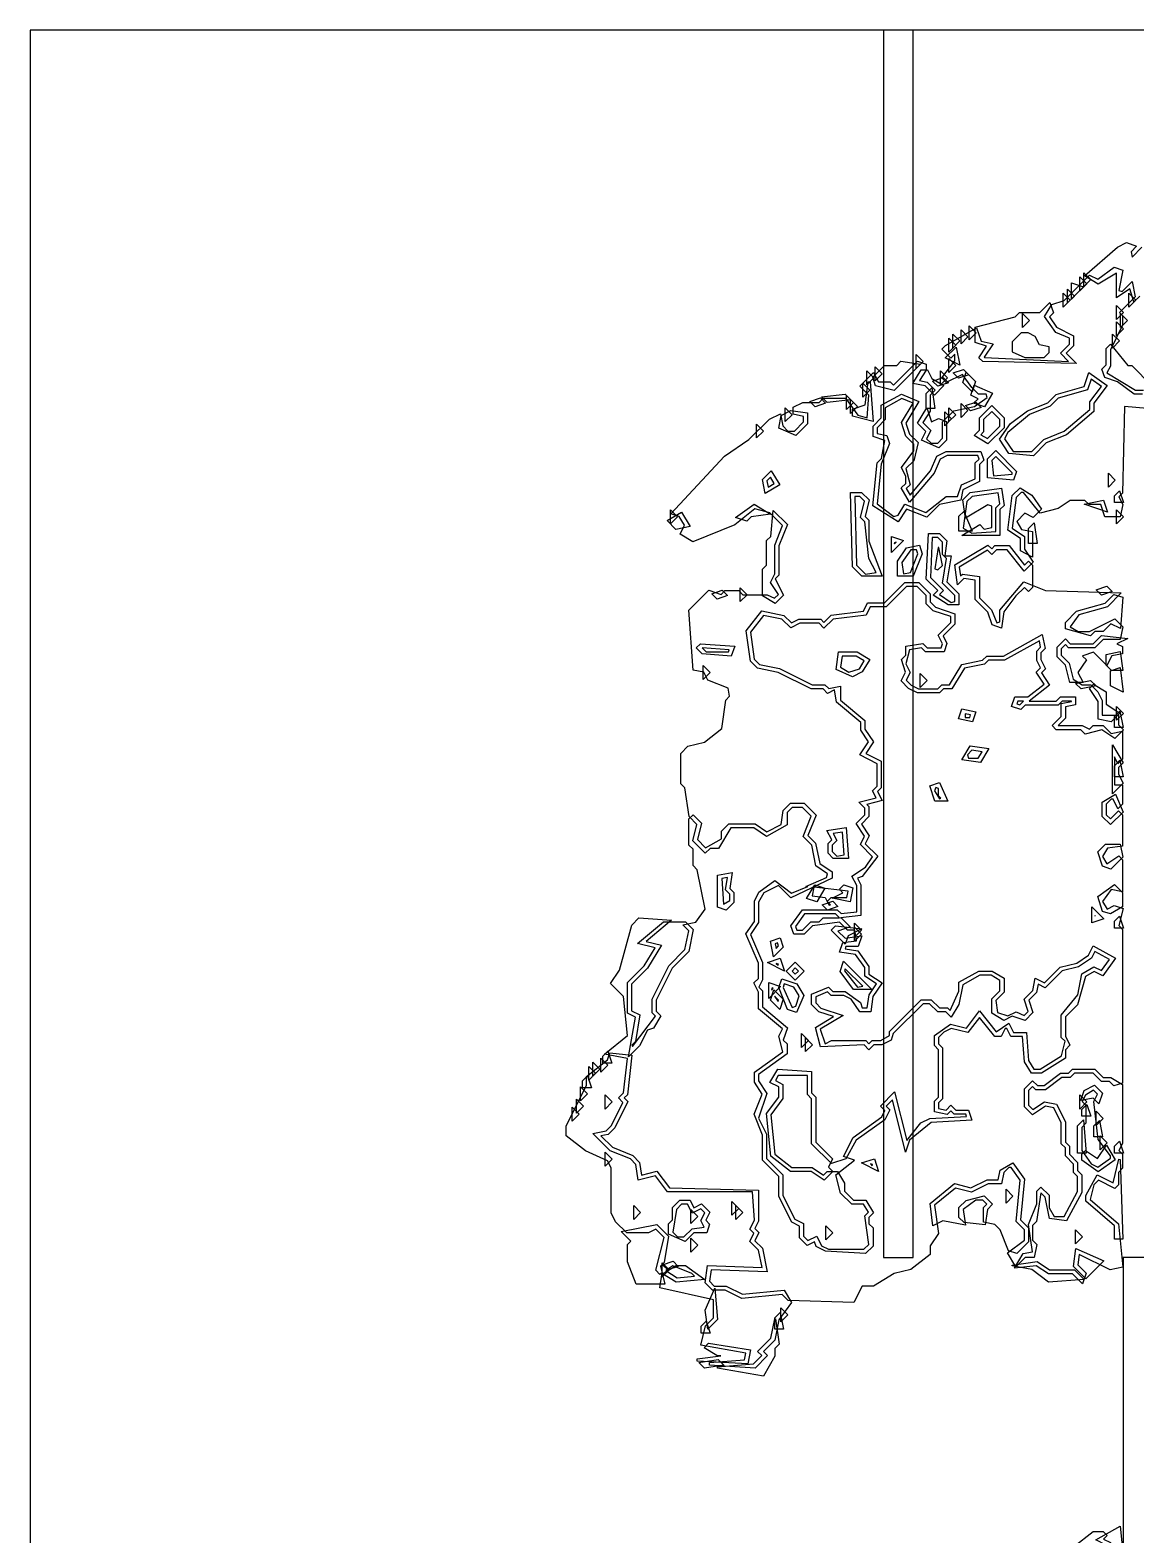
# Model space of a CAD drawing. Header units: millimetres. Extents: x 0 to 296, y 0 to 296.
# Drawn here: x 0 to 133.2, y 114.5 to 295.8 of the extents above; entities that cross this region are included whole.
import ezdxf

# ---------------------------------------------------------------- set-up
doc = ezdxf.new("R2010")
doc.units = ezdxf.units.MM
for name, color, linetype in [('CUT_OUTLINE', 5, 'Continuous'), ('CUT_SLOT', 1, 'Continuous'), ('ENG_D', 3, 'Continuous'), ('ENG_K', 2, 'Continuous'), ('ENG_L', 4, 'Continuous')]:
    doc.layers.add(name, color=color, linetype=linetype)

msp = doc.modelspace()

# ---------------------------------------------------------------- linework, layer by layer
at = {"layer": 'CUT_OUTLINE'}
msp.add_lwpolyline([(0, 0), (295.8, 0), (295.8, 295.8), (0, 295.8), (0, 0)], close=True, dxfattribs=at)
at = {"layer": 'CUT_SLOT'}
for points in [[(102.82, 147.9), (106.38, 147.9), (106.38, 295.8), (102.82, 295.8), (102.82, 147.9)], [(131.69, 0), (135.25, 0), (135.25, 147.9), (131.69, 147.9), (131.69, 0)]]:
    msp.add_lwpolyline(points, close=True, dxfattribs=at)
at = {"layer": 'ENG_D'}
msp.add_lwpolyline([(134.59, 250.22), (131.87, 250.43), (131.63, 239.99), (131.19, 239.55), (131.64, 238.65), (131.34, 237.14), (129.48, 237.14), (128.99, 238.62), (127.59, 238.62), (127.09, 239.11), (125.3, 239.11), (123.85, 238.14), (121.68, 237.6), (119.68, 240.09), (119.41, 240.09), (118.8, 239.49), (118.34, 235.78), (119.8, 234.8), (119.8, 233.27), (120.86, 231.68), (119.78, 230.6), (117.71, 233.19), (116.45, 233.19), (115.86, 232.6), (115.33, 233.13), (111.93, 231.09), (112.09, 230.02), (112.32, 230.25), (114.38, 229.95), (114.38, 227.38), (115.82, 225.94), (116.49, 224.38), (116.84, 224.5), (116.84, 225.89), (119.73, 229.3), (122.32, 228.26), (131.47, 228), (129.79, 226.32), (126.36, 225.34), (125.33, 223.9), (126.28, 223.33), (127.63, 223.33), (130.7, 224.86), (131.65, 223.91), (131.34, 222.35), (129.27, 222.35), (128.28, 221.36), (125.12, 221.36), (124.73, 221.75), (124.24, 221.26), (124.24, 220.48), (125.2, 219.51), (125.68, 217.57), (126.77, 216.92), (127.79, 216.92), (128.63, 216.08), (129.17, 215.01), (129.17, 213.23), (131.14, 213.23), (131.14, 212.09), (131.73, 211.5), (130.68, 210.44), (129.12, 211.48), (127.12, 210.98), (126.6, 211.5), (123.64, 211.5), (123.15, 211.99), (124.24, 213.08), (124.24, 214.66), (125.47, 214.91), (125.47, 214.95), (124.34, 214.95), (123.85, 214.46), (119.9, 214.46), (119.37, 213.93), (118.26, 214.3), (118.64, 215.44), (120.21, 215.44), (122.18, 216.98), (121.21, 218.43), (121.72, 218.94), (121.28, 219.82), (121.28, 220.97), (121.75, 221.44), (121.6, 222.21), (117.4, 219.88), (115.47, 219.88), (114.99, 219.41), (112.56, 218.92), (111.07, 216.43), (110.04, 216.43), (109.55, 215.94), (106.92, 215.94), (105.85, 216.47), (104.96, 217.37), (105.48, 218.42), (104.97, 219.95), (105.5, 220.48), (105.5, 221.57), (107.56, 221.87), (108.07, 221.36), (109.76, 221.36), (109.92, 221.83), (109.39, 222.89), (110.93, 224.42), (110.93, 225.13), (108.82, 225.83), (107.97, 226.68), (107.97, 227.67), (106.88, 228.76), (105.61, 228.76), (103.14, 226.29), (101.22, 226.29), (100.73, 225.32), (96.74, 224.82), (95.64, 223.72), (95.05, 224.32), (92.74, 224.32), (91.65, 223.77), (90.59, 224.83), (88.35, 225.28), (86.78, 223.26), (87.25, 220), (87.88, 219.37), (90.3, 218.88), (94.22, 216.92), (95.75, 216.92), (96.22, 216.45), (97.62, 216.73), (97.62, 215.07), (100.57, 212.6), (100.57, 211.57), (101.61, 210.02), (100.69, 208.64), (102.55, 207.71), (102.55, 204.5), (102.11, 204.06), (102.66, 202.95), (100.81, 202.49), (101.07, 202.23), (101.07, 201.04), (100.15, 200.13), (101.1, 198.7), (100.63, 197.74), (102.13, 196.24), (100.23, 193.79), (99.69, 193.61), (100.08, 192.82), (100.08, 189.09), (97.63, 188.82), (97.72, 188.82), (98.81, 187.73), (97.33, 187.23), (98.2, 186.37), (100.19, 186.66), (99.77, 185.37), (98.29, 185.37), (98.19, 185.08), (99.73, 184.86), (101.07, 182.98), (101.07, 182.05), (102.64, 181), (101.55, 179.36), (101.28, 177.48), (99.95, 177.48), (98.93, 179.02), (98.05, 179.45), (96.53, 179.45), (96.08, 179.9), (94.66, 179.29), (94.66, 178.57), (95.28, 177.94), (97.96, 177.05), (95.2, 175.4), (95.79, 173.64), (96.57, 174.03), (100.68, 174.03), (101.07, 173.64), (101.46, 174.03), (102.48, 174.03), (103.53, 174.66), (103.53, 175.12), (107.37, 178.96), (108.56, 178.96), (109.55, 177.98), (110.54, 177.98), (110.85, 177.66), (111.91, 180), (111.91, 181.08), (114.31, 182.41), (115.92, 182.41), (117.34, 181.57), (117.34, 179.85), (116.36, 178.87), (116.57, 177.42), (117.81, 177.01), (118.81, 177.51), (119.75, 177.04), (120.26, 177.55), (119.77, 179.03), (120.81, 180.07), (121.1, 181.54), (122.22, 180.99), (124.11, 182.88), (126.11, 183.38), (127.5, 184.31), (128.08, 185.46), (130.76, 183.97), (129.25, 181.85), (128.19, 182.38), (127.16, 181.76), (126.18, 178.34), (124.73, 176.89), (124.73, 174.58), (125.28, 173.49), (124.73, 172.94), (124.73, 171.92), (121.84, 170.09), (120.65, 170.09), (119.81, 171.49), (119.57, 174.52), (118.17, 174.52), (117.68, 175.51), (117.49, 175.51), (116.99, 174.52), (116.23, 174.52), (114.38, 176.83), (113, 174.99), (110.96, 175.5), (110.09, 175.06), (109.45, 174.42), (109.45, 173.64), (109.94, 173.15), (109.94, 167.03), (109.45, 166.53), (109.45, 165.85), (110.35, 165.67), (110.93, 166.25), (111.52, 165.65), (113.08, 165.65), (113.48, 164.44), (108.56, 164.18), (105.96, 162.05), (105.47, 160.58), (103.89, 166.89), (103.14, 166.14), (103.58, 165.7), (102.98, 164.5), (99.53, 162.03), (98.28, 159.78), (96.56, 159.21), (94.16, 161.6), (94.16, 167.03), (93.67, 167.52), (93.67, 169.84), (90.13, 169.84), (89.81, 169.21), (90.71, 168.76), (90.71, 167.05), (89.24, 165.09), (89.72, 160.36), (91.78, 158.75), (94.24, 158.75), (95.61, 157.83), (96.03, 158.26), (97.26, 158.26), (98.11, 156.84), (98.11, 155.89), (99.2, 154.8), (100.71, 154.8), (101.62, 153.29), (101.07, 152.73), (101.07, 151.95), (101.56, 151.46), (101.56, 149.28), (100.67, 148.39), (95.83, 148.64), (94.7, 149.21), (94.51, 149.77), (93.62, 149.33), (92.69, 150.26), (92.69, 151.69), (91.76, 152.16), (90.22, 155.24), (90.22, 157.66), (88.25, 159.63), (88.25, 162.64), (87.24, 165.16), (88.22, 167.59), (87.26, 169.03), (87.26, 170.21), (90.68, 172.66), (90.21, 174.55), (90.65, 175.45), (87.76, 177.86), (87.76, 179.89), (87.21, 180.98), (87.76, 181.53), (87.76, 183.35), (86.24, 186.88), (87.26, 188.4), (87.26, 190.85), (87.81, 191.94), (89.73, 193.32), (91.74, 191.81), (93.7, 192.6), (93.7, 192.6), (93.45, 192.62), (95.94, 193.69), (96.09, 194.14), (94.68, 195.08), (94.18, 197.57), (93.14, 198.62), (94.12, 201.09), (93.08, 202.13), (91.8, 202.13), (91.21, 201.54), (91.21, 200.02), (88.73, 198.64), (87.19, 199.67), (84.44, 199.67), (82.96, 197.2), (81.94, 197.2), (81.35, 196.61), (79.84, 198.11), (80.33, 200.09), (79.39, 201.03), (78.9, 204.48), (78.39, 204.99), (78.39, 208.64), (79.25, 209.5), (81.24, 210), (83.33, 211.63), (83.83, 215.07), (84.28, 215.52), (84.09, 216.5), (81.66, 217.47), (81.18, 218.43), (79.88, 218.69), (79.37, 225.89), (81.77, 228.3), (83.25, 227.8), (83.71, 228.26), (85.39, 228.26), (85.89, 227.77), (88.8, 227.77), (89.68, 227.33), (90.15, 227.8), (89.2, 229.23), (89.73, 230.29), (89.73, 233.73), (90.67, 236.09), (89.11, 237.65), (87.32, 238.1), (84.92, 236.18), (79.85, 234.15), (78.31, 235.07), (78.85, 236.14), (78.22, 237.18), (77.21, 237.52), (83.65, 244.47), (86.61, 246.45), (89.09, 248.92), (90.4, 249.58), (90.69, 248.1), (91.31, 247.49), (92.09, 247.49), (93.18, 248.58), (93.18, 249.26), (91.95, 249.51), (91.95, 250.35), (93.12, 250.94), (95.05, 250.94), (95.54, 251.43), (98.23, 251.43), (99.74, 249.42), (100.84, 249.06), (101.06, 251.83), (99.98, 252.91), (101.63, 254.56), (102.2, 253.41), (103.63, 253.41), (104.02, 253.01), (106.92, 255.91), (107.97, 255.56), (107.97, 254.81), (107.15, 253.57), (108.09, 253.39), (109.06, 252.42), (108.46, 251.82), (108.46, 249.88), (107.55, 248.51), (108.51, 247.54), (108.02, 246.55), (108.56, 246.01), (109.35, 246.01), (109.94, 246.61), (109.94, 248.58), (111.3, 249.93), (113.78, 250.43), (115.32, 251.53), (115.19, 251.93), (114.28, 251.93), (113.45, 252.75), (112.33, 254.32), (110.38, 253.35), (109.86, 253.88), (111.42, 255.95), (111.42, 256.75), (110.93, 256.26), (109.84, 257.35), (110.28, 257.79), (114.02, 259.93), (114.57, 258.3), (116.02, 258.01), (114.94, 256.39), (114.98, 256.36), (125.12, 255.88), (124.14, 256.86), (125.22, 257.94), (125.22, 258.67), (123.58, 259.37), (122.22, 261.28), (123.09, 262.73), (124.6, 263.23), (127.64, 266.28), (128.65, 265.77), (130.6, 267.24), (131.67, 266.88), (131.18, 264.42), (131.57, 264.29), (132.77, 265.49), (133.13, 263.68), (131.24, 261.79), (131.63, 261.4), (131.63, 260.25), (130.15, 257.29), (130.15, 255.32), (129.74, 254.49), (133.18, 252.42), (134.16, 252.42)], dxfattribs=at)
for points in [[(119.55, 259.96), (119.55, 261.64), (120.4, 260.8), (119.55, 259.96)], [(102.65, 254.39), (101.81, 253.55), (101.81, 255.23), (102.65, 254.39)], [(108.74, 253.51), (110.01, 253.93), (110.64, 253.3), (109.38, 252.88), (108.74, 253.51)], [(127.69, 251.02), (129.07, 252.86), (127.82, 253.75), (127.39, 252.46), (123.87, 251.46), (122.9, 250.48), (120.42, 249.49), (117.78, 247.33), (117.38, 246.53), (118.45, 245.02), (120.68, 245.02), (122.13, 246.47), (124.6, 247.46), (127.69, 250.07), (127.69, 251.02)], [(91.8, 249.46), (90.96, 248.62), (90.96, 250.3), (91.8, 249.46)], [(104.97, 243.08), (106.49, 245.11), (106.49, 245.91), (105.53, 246.86), (104.99, 248.5), (106.38, 250.83), (105.02, 251.41), (103.04, 250.3), (103.04, 248.87), (102.05, 247.88), (102.05, 247.2), (103.23, 246.96), (103.55, 246), (102.54, 243.49), (102.06, 238.73), (104.07, 237.17), (104.6, 237.34), (105.4, 238.68), (107.93, 237.66), (110.35, 239.6), (111.73, 239.6), (112.21, 241.02), (113.88, 241.74), (113.88, 243.65), (114.34, 244.1), (114.2, 244.53), (110.49, 244.53), (109.64, 244.1), (108.92, 242.43), (105.96, 238.93), (104.95, 240.63), (105.5, 241.18), (105.5, 242.01), (104.97, 243.08)], [(116.84, 248.87), (115.86, 249.85), (114.87, 248.87), (114.87, 247.39), (114.53, 247.05), (115.33, 246.57), (116.84, 248.08), (116.84, 248.87)], [(115.87, 243.95), (116.07, 242.09), (118.32, 242.29), (118.32, 242.46), (116.35, 244.43), (115.87, 243.95)], [(88.91, 240.73), (89.64, 241.16), (89.19, 241.92), (88.76, 241.49), (88.91, 240.73)], [(99.98, 239.6), (99.35, 239.6), (99.58, 231.33), (100.66, 230.25), (101.93, 230.43), (101.07, 232.14), (100.58, 236.53), (100.05, 237.06), (100.55, 239.03), (99.98, 239.6)], [(112.88, 238.99), (112.43, 235.78), (113.45, 235.17), (116.35, 235.39), (116.35, 238.22), (116.83, 238.7), (116.63, 240.06), (113.51, 239.62), (112.88, 238.99)], [(78, 237.14), (77.16, 236.29), (77.16, 237.98), (78, 237.14)], [(120.29, 233.93), (120.29, 235.76), (120.96, 236.43), (121.32, 233.93), (120.29, 233.93)], [(104.34, 234.11), (104.09, 234.02), (104.13, 233.89), (104.34, 234.11)], [(109.94, 234.08), (109.35, 234.67), (108.7, 234.67), (108.47, 229.84), (110.04, 228.26), (109.58, 227.8), (110.97, 226.81), (111.42, 226.96), (111.42, 227.67), (109.92, 229.16), (110.42, 232.12), (109.94, 232.6), (109.94, 234.08)], [(105.02, 231.65), (105.22, 230.28), (106.06, 230.45), (106.97, 232.71), (106.8, 233.19), (106.12, 233.19), (105.02, 231.65)], [(80.96, 221.35), (81.45, 220.87), (84.13, 220.87), (84.22, 221.14), (80.96, 221.35)], [(101.16, 219.97), (100.25, 218.46), (99.1, 217.88), (97.1, 218.74), (97.4, 220.87), (99.66, 220.87), (101.16, 219.97)], [(131.67, 218.65), (130.3, 218.65), (129.66, 219.29), (129.66, 220.58), (131.35, 220.91), (131.67, 218.65)], [(112.24, 214), (113.96, 213.66), (113.56, 212.45), (111.84, 212.79), (112.24, 214)], [(130.89, 212.63), (130.89, 214.31), (131.73, 213.47), (130.89, 212.63)], [(113.26, 209.55), (115.52, 209.23), (114.5, 207.54), (112.25, 207.86), (113.26, 209.55)], [(130.4, 209.68), (131.7, 207.52), (131.14, 206.96), (131.14, 206.13), (131.69, 205.04), (130.4, 203.76), (130.4, 209.68)], [(109.02, 202.87), (108.4, 204.75), (109.58, 205.15), (110.56, 202.87), (109.02, 202.87)], [(130.76, 203.72), (131.68, 201.58), (130.15, 200.06), (129.17, 201.04), (129.17, 202.77), (130.76, 203.72)], [(97.18, 198.14), (96.63, 197.59), (96.63, 196.81), (97.2, 196.24), (98.09, 196.42), (97.88, 199.14), (96.76, 198.98), (97.18, 198.14)], [(129.56, 197.7), (131.34, 197.7), (131.65, 196.14), (130.22, 194.7), (129.22, 195.04), (128.64, 196.78), (129.56, 197.7)], [(82.83, 190.12), (82.83, 193.95), (84.6, 194.31), (84.32, 192.36), (84.8, 191.88), (84.8, 190.69), (83.88, 189.77), (82.83, 190.12)], [(94.42, 192.52), (94.21, 191.49), (95.81, 191.27), (96.04, 190.8), (96.53, 191.29), (98.4, 191.29), (98.55, 192.06), (94.42, 192.52)], [(130.18, 189.29), (129.22, 189.61), (128.63, 191.38), (130.67, 192.84), (131.63, 191.88), (131.63, 190.16), (130.18, 189.29)], [(96.05, 190.78), (96.26, 190.36), (96.42, 190.41), (96.05, 190.78)], [(97.51, 188.82), (97.02, 189.31), (93.31, 189.31), (92.22, 187.79), (92.37, 187.34), (93.08, 187.34), (94.06, 188.33), (95.05, 188.33), (95.54, 188.82), (97.51, 188.82)], [(127.94, 188.23), (127.94, 190.16), (129.38, 188.71), (127.94, 188.23)], [(131.25, 189.03), (131.73, 187.59), (130.65, 187.59), (130.65, 188.43), (131.25, 189.03)], [(75.1, 175.55), (74.37, 175.31), (73.41, 173.39), (72.09, 172.07), (72.94, 176.85), (71.98, 177.33), (71.98, 181.04), (74, 183.06), (75.29, 185.21), (73.17, 185.74), (76.33, 188.33), (78.98, 188.33), (79.89, 187.42), (79.35, 184.76), (77.36, 182.76), (75.43, 178.9), (75.43, 177.58), (75.99, 177.03), (75.1, 175.55)], [(99.34, 186.5), (99.34, 188.18), (100.18, 187.34), (99.34, 186.5)], [(89.88, 185.13), (90.18, 185.44), (90.06, 185.8), (89.77, 185.7), (89.88, 185.13)], [(89.9, 183.33), (90.11, 183.12), (90.15, 183.24), (89.9, 183.33)], [(92.58, 182.41), (92.19, 182.8), (91.8, 182.41), (92.19, 182.02), (92.58, 182.41)], [(99.69, 180.47), (100.32, 180.59), (98.22, 182.7), (98.14, 182.46), (99.69, 180.47)], [(89.31, 180.12), (89.52, 180.33), (89.39, 180.38), (89.31, 180.12)], [(92.03, 180.48), (90.87, 180.87), (90.73, 180.45), (91.83, 178.03), (92.24, 178.17), (92.66, 179.42), (92.03, 180.48)], [(89.69, 179.39), (90.14, 178.76), (90.18, 178.89), (89.69, 179.39)], [(76.15, 146.03), (75.89, 145.86), (75.4, 146.35), (76.39, 150.29), (75.38, 151.3), (74.5, 150.86), (71.88, 150.86), (70.54, 152.19), (70.01, 153.27), (70.01, 158.69), (69.58, 159.55), (66.92, 160.75), (64.58, 162.57), (64.58, 163.74), (67.05, 168.67), (67.05, 169.71), (69.55, 171.71), (69.84, 172.57), (72.5, 172.28), (71.97, 167.51), (71.59, 167.13), (72.03, 166.68), (70.46, 163.53), (69.64, 162.71), (68.78, 162.54), (70.15, 161.18), (72.61, 160.19), (73.44, 159.36), (73.66, 157.82), (75.53, 158.29), (77.03, 156.28), (87.76, 156.03), (87.76, 152.28), (87.32, 151.4), (87.81, 150.91), (87.32, 149.92), (88.23, 149.01), (88.8, 146.17), (82.05, 146.41), (81.85, 145.03), (82.43, 144.45), (83.87, 144.45), (85.83, 143.47), (90.84, 143.97), (91.75, 142.46), (90.2, 140.4), (89.71, 137.92), (88.35, 136.56), (88.84, 136.07), (87.36, 134.58), (81.84, 134.91), (81.84, 135.24), (86.07, 135.56), (86.23, 136.37), (80.8, 137.35), (81.37, 139.65), (82.33, 140.61), (82.33, 142.78), (75.89, 144.26), (76.15, 146.03)], [(124.73, 161.11), (124.24, 161.6), (124.24, 164.11), (123.33, 165.93), (122.32, 166.13), (120.76, 165.09), (119.8, 166.04), (119.8, 168.22), (120.79, 169.2), (121.38, 168.61), (122.18, 168.61), (124.16, 170.09), (125.12, 170.09), (125.61, 170.58), (128.28, 170.58), (129.27, 169.59), (130.22, 169.59), (131.63, 168.75), (131.63, 161.65), (131.19, 160.77), (131.63, 160.33), (131.63, 158.65), (131.14, 158.15), (131.14, 156.67), (130.7, 156.23), (128.72, 157.22), (128.16, 156.65), (127.72, 154.89), (131.13, 151.97), (131.65, 146.72), (130.12, 146.41), (126.41, 148.27), (126.22, 147), (127.23, 146), (126.81, 144.73), (125.61, 145.93), (122.68, 145.93), (121.22, 146.91), (118.59, 146.62), (119.65, 148.37), (120.76, 148.59), (120.29, 151.88), (121.28, 154.36), (121.28, 155.89), (121.77, 156.39), (122.76, 155.4), (122.76, 153.89), (123.39, 152.83), (124.58, 152.83), (126.21, 155.85), (126.21, 157.66), (125.72, 158.15), (125.72, 159.14), (124.73, 160.13), (124.73, 161.11)], [(130.15, 160.14), (128.68, 162.11), (128.18, 166.68), (128.62, 167.57), (128.14, 168.05), (127.14, 167.45), (126.76, 166.68), (127.2, 166.25), (127.2, 164.07), (126.7, 163.58), (126.7, 160.8), (127.85, 159.19), (128.65, 158.79), (130.15, 159.86), (130.15, 160.14)], [(101.72, 159.8), (102.23, 158.26), (100.18, 159.29), (101.72, 159.8)], [(112.42, 153.7), (112.7, 151.78), (109.98, 152.33), (108.75, 151.71), (108.45, 154.42), (111.36, 156.8), (113.36, 156.3), (115.31, 157.27), (116.64, 157.27), (116.87, 158.41), (118.39, 159.32), (119.81, 157.34), (119.32, 152.43), (120.29, 151.46), (120.29, 149.77), (118.88, 148.36), (117.89, 148.69), (116.88, 151.21), (116.23, 151.87), (114.87, 152.14), (114.87, 153.92), (115.26, 154.31), (114.77, 154.8), (113.96, 154.8), (112.42, 153.7)], [(81.29, 153.28), (80.8, 153.76), (79.76, 153.24), (79.22, 154.31), (78.49, 154.31), (77.88, 153.7), (77.42, 150.94), (78, 150.37), (78.78, 150.37), (79.75, 151.34), (81.22, 151.55), (80.82, 152.34), (81.29, 153.28)], [(80.46, 152.83), (79.62, 151.99), (79.62, 153.67), (80.46, 152.83)], [(76.61, 146.34), (77.96, 145.44), (80.06, 145.63), (79.73, 145.97), (77.43, 146.89), (76.61, 146.34)], [(130.76, 110.88), (129.66, 111.24), (129.66, 113.24), (128.39, 113.87), (131.35, 115.52), (131.64, 112.35), (130.76, 110.88)]]:
    msp.add_lwpolyline(points, close=True, dxfattribs=at)
at = {"layer": 'ENG_K'}
for points in [[(101.86, 252.95), (101.52, 253.97), (102.94, 255.38), (104.42, 255.38), (104.92, 255.89), (107.26, 255.55), (104.1, 252.39), (101.86, 252.95)], [(106.74, 255.03), (106.74, 256.71), (107.58, 255.87), (106.74, 255.03)], [(117.94, 244.79), (116.79, 246.51), (118.14, 248.4), (120.17, 249.92), (122.62, 250.9), (123.62, 251.9), (127, 252.87), (127.56, 254.54), (129.76, 252.97), (128.18, 250.86), (128.18, 249.84), (124.86, 247.03), (122.4, 246.05), (120.88, 244.52), (117.94, 244.79)], [(112.38, 240.42), (112.12, 239.15), (109.57, 238.63), (108.03, 237.09), (105.6, 238.07), (104.59, 236.55), (101.55, 238.49), (102.06, 243.66), (102.56, 244.16), (103, 246.34), (101.56, 246.82), (101.56, 248.08), (102.55, 249.07), (102.55, 250.59), (105, 251.95), (107.09, 251.06), (105.53, 248.45), (105.97, 247.13), (107.01, 246.09), (106.47, 243.91), (105.53, 242.98), (106.02, 241), (105.57, 240.55), (106.03, 239.78), (108.5, 242.69), (109.26, 244.46), (110.38, 245.02), (114.56, 245.02), (114.91, 243.97), (114.38, 243.44), (114.38, 241.42), (112.38, 240.42)], [(93.67, 248.37), (92.25, 246.95), (90.19, 247.83), (90.5, 249.38), (91.66, 249.96), (93.67, 249.68), (93.67, 248.37)], [(88.57, 239.95), (88.23, 241.65), (89.28, 242.71), (90.31, 241), (88.57, 239.95)], [(131.25, 240.3), (131.73, 238.86), (130.65, 238.86), (130.65, 239.7), (131.25, 240.3)], [(77.81, 235.64), (76.76, 236.69), (78.47, 237.72), (79.52, 235.98), (77.81, 235.64)], [(87.25, 238.66), (89.22, 237.48), (86.89, 237.15), (86.34, 236.61), (85, 237.06), (87.25, 238.66)], [(88.25, 227.63), (88.25, 230.83), (88.74, 231.32), (88.74, 234.28), (89.24, 234.78), (89.53, 237.93), (91.25, 236.21), (90.22, 233.64), (90.22, 230.13), (89.78, 229.69), (90.77, 227.72), (89.77, 226.72), (88.25, 227.63)], [(126.98, 238.67), (129.33, 239.15), (129.8, 237.73), (126.98, 238.67)], [(103.78, 234.77), (105.22, 234.29), (103.78, 232.84), (103.78, 234.77)], [(105.6, 233.41), (107.15, 233.72), (107.49, 232.69), (106.41, 229.99), (104.52, 229.99), (104.52, 231.79), (105.6, 233.41)], [(117.32, 225.7), (117.04, 223.74), (115.91, 224.12), (115.39, 225.66), (113.88, 227.17), (113.88, 229.53), (112.49, 229.73), (111.74, 228.97), (111.4, 231.35), (115.4, 233.75), (115.86, 233.29), (116.25, 233.69), (117.95, 233.69), (119.82, 231.34), (120.29, 231.82), (120.79, 231.32), (120.79, 228.65), (120.29, 228.16), (119.8, 228.65), (118.75, 227.61), (117.32, 225.7)], [(91.21, 173.64), (91.21, 172.43), (87.76, 169.96), (87.76, 169.18), (88.77, 167.66), (87.77, 164.68), (88.74, 162.75), (88.74, 159.84), (90.71, 157.86), (90.71, 155.36), (92.13, 152.52), (93.18, 152), (93.18, 150.47), (93.72, 149.93), (94.77, 150.45), (95.33, 149.32), (96.19, 148.89), (100.47, 148.89), (101.05, 149.47), (100.56, 152.92), (101, 153.36), (100.43, 154.31), (98.99, 154.31), (97.64, 155.66), (97.09, 157.86), (99.33, 159.64), (98.01, 160.08), (99.15, 162.36), (102.6, 164.83), (102.98, 165.6), (102.44, 166.14), (104.16, 167.86), (105.62, 162), (107.32, 164.12), (108.4, 164.66), (112.81, 164.89), (112.72, 165.16), (111.32, 165.16), (110.93, 165.55), (110.51, 165.14), (108.95, 165.45), (108.95, 166.74), (109.45, 167.23), (109.45, 172.94), (108.95, 173.44), (108.95, 174.65), (110.88, 176.02), (112.8, 175.54), (114.37, 177.64), (116.4, 175.1), (117.92, 176.12), (118.47, 175.02), (120.03, 175.02), (120.29, 171.64), (120.93, 170.58), (121.7, 170.58), (124.27, 172.21), (124.7, 173.96), (124.24, 174.42), (124.24, 177.08), (126.23, 179.56), (126.73, 182.07), (128.17, 182.94), (129.09, 182.48), (130.04, 183.81), (128.29, 184.78), (127.88, 183.97), (126.31, 182.92), (124.36, 182.44), (122.31, 180.39), (121.46, 180.82), (121.26, 179.83), (120.33, 178.89), (120.82, 177.42), (119.87, 176.46), (118.34, 176.97), (117.32, 176.46), (115.86, 177.34), (115.86, 179.06), (116.84, 180.05), (116.84, 181.29), (115.79, 181.92), (114.44, 181.92), (112.38, 180.77), (111.9, 178.38), (110.98, 176.84), (110.33, 177.48), (109.35, 177.48), (108.36, 178.47), (107.58, 178.47), (103.99, 174.88), (103.73, 174.1), (102.6, 173.54), (101.66, 173.54), (101.07, 172.94), (100.48, 173.53), (95.21, 173.28), (94.62, 175.63), (96.78, 176.93), (95.02, 177.51), (94.16, 178.37), (94.16, 179.62), (96.19, 180.49), (96.73, 179.95), (98.19, 179.95), (100.04, 178.62), (100.26, 177.98), (100.85, 177.98), (101.08, 179.54), (101.96, 180.87), (100.57, 181.79), (100.57, 182.83), (99.45, 184.4), (97.53, 184.68), (97.92, 185.84), (99.55, 186.07), (99.37, 187.34), (98.5, 187.34), (97.53, 188.31), (94.28, 187.85), (93.28, 186.85), (92.01, 186.85), (91.67, 187.88), (93.05, 189.81), (97.22, 189.81), (97.71, 189.33), (99.59, 189.54), (99.59, 192.71), (99.02, 193.84), (100.64, 194.92), (101.49, 196.19), (100.03, 197.65), (100.54, 198.66), (99.52, 200.19), (100.57, 201.25), (100.57, 202.03), (99.84, 202.76), (101.94, 203.28), (101.51, 204.15), (102.05, 204.7), (102.05, 207.4), (99.97, 208.45), (101.02, 210.02), (100.08, 211.43), (100.08, 212.37), (97.14, 214.82), (96.93, 216.3), (96.09, 215.88), (95.54, 216.43), (94.11, 216.43), (90.14, 218.41), (87.63, 218.91), (86.78, 219.76), (86.26, 223.4), (88.15, 225.82), (90.83, 225.28), (91.75, 224.37), (92.63, 224.81), (95.25, 224.81), (95.64, 224.42), (96.51, 225.29), (100.41, 225.78), (100.91, 226.78), (102.94, 226.78), (105.4, 229.25), (107.08, 229.25), (108.46, 227.87), (108.46, 226.89), (109.09, 226.26), (111.42, 225.48), (111.42, 224.22), (109.99, 222.79), (110.45, 221.87), (110.12, 220.87), (107.87, 220.87), (107.39, 221.35), (105.95, 221.14), (105.52, 219.42), (106.03, 218.4), (105.56, 217.46), (106.14, 216.88), (107.04, 216.43), (109.35, 216.43), (109.84, 216.92), (110.79, 216.92), (112.25, 219.36), (114.75, 219.86), (115.26, 220.37), (117.27, 220.37), (121.95, 222.97), (122.29, 221.28), (121.77, 220.76), (121.77, 219.94), (122.32, 218.85), (121.84, 218.37), (122.84, 216.87), (120.38, 214.95), (123.64, 214.95), (124.14, 215.44), (125.96, 215.44), (125.96, 214.5), (124.73, 214.26), (124.73, 212.88), (123.85, 211.99), (126.76, 211.99), (127.64, 211.55), (128.08, 211.99), (129.27, 211.99), (130.23, 211.03), (131.63, 211.31), (131.63, 207.95), (131.07, 207.39), (130.65, 208.24), (130.65, 204.84), (131.63, 204.84), (131.63, 202.52), (131.07, 201.96), (130.49, 203.12), (130.26, 203.12), (129.66, 202.52), (129.66, 201.25), (130.15, 200.76), (131.14, 201.74), (131.63, 201.25), (131.63, 197.48), (129.81, 197.22), (129.21, 196.22), (129.74, 195.33), (131.17, 196.29), (131.63, 195.83), (131.63, 191.97), (130.26, 192.25), (129.22, 190.78), (129.75, 189.88), (130.63, 190.32), (131.68, 189.97), (131.17, 187.91), (131.63, 187.44), (131.63, 168.92), (130.58, 168.57), (130.05, 169.1), (129.07, 169.1), (128.08, 170.09), (125.82, 170.09), (125.33, 169.59), (124.32, 169.59), (122.35, 168.12), (121.18, 168.12), (120.79, 168.51), (120.29, 168.01), (120.29, 166.25), (120.82, 165.72), (122.21, 166.65), (123.66, 166.36), (124.73, 164.23), (124.73, 161.81), (125.22, 161.32), (125.22, 160.33), (126.21, 159.34), (126.21, 158.36), (126.7, 157.86), (126.7, 155.73), (124.87, 152.32), (122.8, 152.61), (122.29, 155.18), (121.77, 155.69), (121.76, 155.67), (121.27, 152.22), (120.79, 151.74), (120.79, 149.98), (121.3, 149.46), (120.99, 147.9), (119.9, 147.9), (118.77, 146.76), (117.75, 148.46), (119.8, 150), (119.8, 151.25), (118.8, 152.25), (119.3, 157.2), (118.19, 158.75), (117.93, 158.75), (117.32, 158.13), (117.04, 156.78), (115.42, 156.78), (113.42, 155.78), (111.48, 156.26), (108.97, 154.21), (109.46, 150.8), (108.46, 149.31), (108.46, 148.27), (106.11, 146.44), (104.12, 145.95), (101.63, 144.45), (100.23, 144.45), (99.24, 142.47), (91.35, 142.73), (90.62, 143.45), (85.74, 142.97), (83.75, 143.96), (82.23, 143.96), (81.33, 144.86), (81.63, 146.92), (88.19, 146.68), (87.77, 148.77), (86.72, 149.83), (87.21, 150.81), (86.72, 151.3), (87.26, 152.39), (87.03, 155.79), (76.79, 155.79), (75.33, 157.73), (73.25, 157.21), (72.98, 159.12), (72.33, 159.77), (69.87, 160.76), (67.78, 162.84), (69.39, 163.17), (70.05, 163.82), (71.43, 166.59), (70.89, 167.13), (71.5, 167.74), (71.96, 171.86), (69.19, 172.41), (71.97, 174.63), (71.5, 179.34), (69.94, 180.9), (71.01, 182.52), (72.5, 187.96), (73.36, 188.83), (77.29, 188.53), (74.24, 185.98), (76.06, 185.53), (74.39, 182.75), (72.47, 180.83), (72.47, 177.63), (73.48, 177.13), (72.95, 173.91), (72.51, 173.47), (72.56, 173.32), (75.35, 176.97), (74.94, 177.38), (74.94, 179.02), (76.95, 183.05), (78.9, 185), (79.35, 187.26), (78.63, 187.99), (80.22, 188.3), (81.33, 189.86), (80.38, 194.62), (79.87, 195.13), (79.87, 197.1), (79.37, 197.59), (79.37, 200.76), (79.87, 201.25), (80.88, 200.24), (80.39, 198.26), (81.39, 197.26), (83.32, 198.33), (83.32, 199.28), (84.2, 200.16), (87.34, 200.16), (88.76, 199.21), (90.49, 200.08), (90.73, 201.76), (91.6, 202.63), (93.28, 202.63), (94.7, 201.21), (93.71, 198.74), (94.64, 197.82), (95.13, 195.38), (96.63, 194.38), (96.63, 193.6), (91.65, 191.24), (90.17, 192.71), (88.42, 191.84), (87.76, 190.73), (87.76, 188.25), (86.8, 186.82), (88.25, 183.45), (88.25, 181.37), (87.81, 180.49), (88.25, 180.05), (88.25, 178.09), (91.25, 175.59), (90.75, 174.1), (91.21, 173.64)], [(86.38, 227.77), (85.54, 226.93), (85.54, 228.61), (86.38, 227.77)], [(82.76, 227.24), (82.12, 227.88), (83.38, 228.3), (84.02, 227.66), (82.76, 227.24)], [(131.36, 223.69), (130.2, 224.26), (129.27, 223.33), (128.28, 223.33), (127.76, 222.81), (124.73, 223.64), (124.73, 224.42), (126.08, 225.77), (129.53, 226.76), (130.58, 227.8), (131.65, 227.45), (131.36, 223.69)], [(80.26, 221.36), (80.76, 221.86), (84.89, 221.58), (84.48, 220.36), (80.99, 220.63), (80.26, 221.36)], [(98.63, 218.43), (99.92, 218.85), (100.48, 219.8), (99.52, 220.37), (97.83, 220.37), (97.64, 219.02), (98.63, 218.43)], [(81.94, 218.4), (81.1, 217.56), (81.1, 219.24), (81.94, 218.4)], [(130.15, 216.77), (130.15, 218.58), (131.35, 218.98), (131.68, 216.01), (130.15, 216.77)], [(119.7, 214.95), (118.99, 214.95), (118.88, 214.61), (119.24, 214.49), (119.7, 214.95)], [(113.21, 212.98), (113.32, 213.28), (112.65, 213.42), (112.65, 212.98), (113.21, 212.98)], [(131.69, 211.75), (130.65, 211.75), (130.65, 213.08), (131.29, 213.73), (131.69, 211.75)], [(112.93, 208.48), (113.08, 208.05), (114.24, 208.05), (114.71, 208.84), (113.48, 209.02), (112.93, 208.48)], [(109.45, 204.42), (109.11, 204.53), (108.98, 204.13), (109.56, 203.17), (109.73, 203.23), (109.45, 203.51), (109.45, 204.42)], [(83.8, 192.19), (84.01, 193.69), (83.33, 193.55), (83.54, 190.47), (84.3, 190.93), (84.3, 191.68), (83.8, 192.19)], [(128.29, 189.1), (128.28, 189.07), (128.33, 189.07), (128.29, 189.1)], [(89.2, 186.03), (90.38, 186.42), (90.75, 185.3), (89.58, 184.13), (89.2, 186.03)], [(69.02, 172.16), (69.62, 172.76), (70.1, 171.32), (69.02, 171.32), (69.02, 172.16)], [(67.3, 170.93), (68.14, 170.09), (67.3, 169.25), (67.3, 170.93)], [(67.79, 169.74), (67.79, 171.42), (68.63, 170.58), (67.79, 169.74)], [(68.77, 171.91), (69.62, 171.07), (68.77, 170.23), (68.77, 171.91)], [(67.16, 169.8), (67.64, 168.36), (66.56, 168.36), (66.56, 169.2), (67.16, 169.8)], [(65.82, 166.98), (66.66, 166.14), (65.82, 165.3), (65.82, 166.98)], [(66.31, 166.78), (66.31, 168.46), (67.15, 167.62), (66.31, 166.78)], [(65.32, 164.32), (65.32, 166), (66.16, 165.16), (65.32, 164.32)], [(130.65, 161.32), (131.25, 161.92), (131.73, 160.47), (130.65, 160.47), (130.65, 161.32)], [(69.27, 160.58), (70.11, 159.73), (69.27, 158.89), (69.27, 160.58)], [(130.48, 156.89), (131.19, 159.74), (131.35, 159.72), (131.64, 150.12), (130.65, 150.12), (130.65, 151.73), (127.2, 154.69), (127.2, 155.36), (128.57, 157.84), (130.48, 156.89)], [(101.24, 159.17), (101.45, 158.96), (101.49, 159.09), (101.24, 159.17)], [(72.72, 152.48), (72.72, 154.17), (73.56, 153.33), (72.72, 152.48)], [(76.49, 144.7), (73.04, 144.7), (71.98, 147.36), (71.98, 149.48), (72.37, 149.87), (71.23, 151.01), (75.51, 151.87), (76.93, 150.45), (76.4, 147.29), (75.95, 146.84), (76.49, 144.7)], [(125.7, 146.83), (126.01, 149), (129.35, 147.49), (127.2, 145.33), (125.7, 146.83)], [(82.83, 140.41), (81.66, 139.24), (81.34, 141.53), (82.49, 144.21), (82.83, 140.41)], [(90.47, 141.84), (91.31, 141), (90.47, 140.16), (90.47, 141.84)], [(80.85, 138.78), (80.85, 139.62), (81.45, 140.22), (81.93, 138.78), (80.85, 138.78)], [(82.82, 134.56), (82.83, 134.74), (87.15, 135.08), (88.15, 136.07), (87.65, 136.56), (89.25, 138.16), (89.72, 140.51), (89.8, 140.51), (90.24, 137.46), (89.73, 136.95), (89.73, 136.01), (88.38, 133.58), (82.82, 134.56)], [(90.77, 139.27), (89.73, 139.27), (89.73, 140.61), (90.37, 141.25), (90.77, 139.27)], [(81.26, 134.58), (80.58, 135.26), (82.91, 135.59), (83.59, 134.91), (81.26, 134.58)]]:
    msp.add_lwpolyline(points, close=True, dxfattribs=at)
at = {"layer": 'ENG_L'}
for points in [[(133.71, 263.76), (133, 263.06), (132.49, 264.61), (130.89, 263.54), (130.89, 266.53), (128.67, 265.2), (127.02, 266.19), (131, 269.63), (132.11, 270.19), (133.32, 269.78), (132.64, 269.1), (132.77, 268.45), (133.96, 269.64)], [(134.04, 251.93), (133.03, 251.93), (131.02, 253.43), (129.47, 253.95), (129.13, 254.95), (129.66, 255.48), (129.66, 257.45), (130.17, 257.97), (132.24, 255.38), (132.72, 255.38), (135.16, 252.94)]]:
    msp.add_lwpolyline(points, dxfattribs=at)
for points in [[(127.79, 265.73), (126.95, 264.89), (126.95, 266.57), (127.79, 265.73)], [(126.91, 264.85), (125.47, 263.41), (125.47, 265.33), (126.91, 264.85)], [(126.46, 266.08), (127.3, 265.24), (126.46, 264.4), (126.46, 266.08)], [(122.87, 262.98), (123.29, 261.72), (122.83, 261.26), (123.67, 260.01), (125.72, 258.98), (125.72, 257.74), (124.83, 256.86), (126.08, 255.61), (114.77, 255.87), (114.31, 256.33), (115.23, 257.71), (113.88, 258.16), (113.88, 260), (118.69, 261.27), (119.21, 261.79), (121.67, 261.79), (122.87, 262.98)], [(125.33, 263.27), (124.48, 262.42), (124.48, 264.11), (125.33, 263.27)], [(124.98, 262.92), (124.98, 264.6), (125.82, 263.76), (124.98, 262.92)], [(132.37, 264.11), (133.21, 263.27), (132.37, 262.42), (132.37, 264.11)], [(130.89, 262.63), (131.73, 261.79), (130.89, 260.94), (130.89, 262.63)], [(131.39, 261.64), (132.23, 260.8), (131.39, 259.96), (131.39, 261.64)], [(112.16, 257.99), (112.16, 259.67), (113, 258.83), (112.16, 257.99)], [(113.15, 260.16), (113.99, 259.32), (113.15, 258.48), (113.15, 260.16)], [(122.76, 257.64), (121.61, 257.87), (121.1, 258.89), (120.24, 259.32), (119.41, 259.32), (118.32, 258.23), (118.32, 257.02), (119.85, 256.36), (122.16, 256.36), (122.76, 256.96), (122.76, 257.64)], [(131.73, 259.81), (130.89, 258.97), (130.89, 260.66), (131.73, 259.81)], [(110.26, 256.3), (111.57, 257.6), (112.01, 255.42), (110.26, 256.3)], [(110.68, 257), (110.68, 258.68), (111.52, 257.84), (110.68, 257)], [(111.17, 259.18), (112.01, 258.34), (111.17, 257.49), (111.17, 259.18)], [(130.4, 257.49), (130.4, 259.18), (131.24, 258.34), (130.4, 257.49)], [(110.68, 256.22), (111.52, 255.38), (110.68, 254.54), (110.68, 256.22)], [(100.82, 253.06), (100.82, 254.74), (101.66, 253.9), (100.82, 253.06)], [(110.09, 252.96), (108.95, 251.82), (107.85, 252.93), (106.34, 253.23), (107.34, 254.88), (108.12, 254.88), (108.65, 253.83), (110.09, 252.96)], [(110.54, 253.9), (109.69, 253.06), (109.69, 254.74), (110.54, 253.9)], [(111.85, 253.86), (111.21, 254.5), (112.47, 254.92), (113.11, 254.28), (111.85, 253.86)], [(113.5, 252.21), (112.37, 253.34), (112.79, 254.6), (113.92, 253.47), (113.5, 252.21)], [(101.58, 248.65), (99.09, 249.27), (99.09, 250.13), (100.6, 250.63), (100.99, 253.41), (101.22, 253.4), (101.58, 248.65)], [(100.33, 253.26), (101.17, 252.42), (100.33, 251.58), (100.33, 253.26)], [(107.97, 252.03), (108.64, 252.7), (108.99, 250.2), (107.97, 250.2), (107.97, 252.03)], [(113.67, 250.83), (114.21, 251.37), (113.34, 251.8), (113.74, 253), (115.97, 252.04), (114.98, 250.4), (113.67, 250.83)], [(95.85, 250.83), (94.59, 250.41), (93.95, 251.05), (95.22, 251.47), (95.85, 250.83)], [(98.89, 251.25), (96.05, 250.93), (95.35, 251.62), (98.2, 251.94), (98.89, 251.25)], [(99.2, 250.94), (98.35, 250.1), (98.35, 251.78), (99.2, 250.94)], [(98.85, 251.29), (99.69, 250.45), (98.85, 249.61), (98.85, 251.29)], [(107.38, 246.38), (107.92, 247.44), (106.92, 248.44), (108.03, 250.29), (108.61, 248.58), (109.43, 248.99), (110.43, 248.65), (110.43, 246.4), (109.5, 245.47), (107.38, 246.38)], [(110.68, 250.3), (111.52, 249.46), (110.68, 248.62), (110.68, 250.3)], [(112.16, 249.11), (112.16, 250.8), (113, 249.95), (112.16, 249.11)], [(112.69, 250.56), (113.95, 250.98), (114.59, 250.34), (113.32, 249.92), (112.69, 250.56)], [(117.34, 247.88), (115.4, 245.95), (113.73, 246.95), (114.38, 247.59), (114.38, 249.07), (115.86, 250.55), (117.34, 249.07), (117.34, 247.88)], [(110.19, 248.13), (110.19, 249.81), (111.03, 248.97), (110.19, 248.13)], [(88.35, 247.49), (87.51, 246.65), (87.51, 248.33), (88.35, 247.49)], [(115.36, 241.84), (115.36, 244.14), (116.35, 245.13), (118.85, 242.63), (118.49, 241.56), (115.36, 241.84)], [(129.91, 240.73), (129.91, 242.41), (130.75, 241.57), (129.91, 240.73)], [(101.09, 239.18), (100.6, 237.21), (101.07, 236.75), (101.07, 234.22), (102.65, 229.99), (100.22, 229.99), (99.1, 231.12), (98.84, 240.09), (100.18, 240.09), (101.09, 239.18)], [(113.28, 240.08), (117.05, 240.62), (117.35, 238.53), (116.84, 238.02), (116.84, 234.92), (112.26, 234.92), (114.42, 236.21), (114.95, 235.68), (115.86, 235.86), (115.86, 238.44), (115.39, 238.59), (112.71, 236.98), (112.39, 239.2), (113.28, 240.08)], [(119.46, 235.63), (120.79, 235.37), (120.79, 232.3), (119.31, 233.04), (119.31, 234.54), (117.81, 235.54), (118.33, 239.72), (119.27, 240.65), (120.71, 239.78), (121.84, 238.09), (120.84, 237.08), (119.85, 237.58), (118.88, 236.6), (119.46, 235.63)], [(112.49, 237.81), (113.52, 235.41), (111.91, 235.41), (111.91, 237.24), (112.49, 237.81)], [(131.73, 237.14), (130.89, 236.29), (130.89, 237.98), (131.73, 237.14)], [(110.19, 232.45), (110.97, 232.45), (110.45, 229.33), (111.91, 227.87), (111.91, 226.54), (110.61, 226.54), (108.81, 227.73), (109.35, 228.26), (107.96, 229.64), (108.23, 235.16), (109.55, 235.16), (110.45, 234.27), (110.19, 232.45)], [(109.92, 231.3), (109.49, 233.44), (109.41, 233.44), (108.99, 230.89), (109.38, 230.76), (109.92, 231.3)], [(129.73, 228.79), (130.36, 228.15), (129.1, 227.73), (128.46, 228.37), (129.73, 228.79)], [(131.63, 220.66), (130.32, 220.4), (129.73, 219.22), (128.12, 220.83), (126.84, 220.41), (126.8, 220.37), (127.27, 219.91), (126.25, 218.38), (126.86, 217.17), (125.28, 217.17), (124.75, 219.26), (123.74, 220.27), (123.74, 221.46), (124.73, 222.45), (125.33, 221.85), (128.08, 221.85), (129.08, 222.85), (132.24, 222.5), (130.95, 221.85), (131.63, 221.51), (131.63, 220.66)], [(108.07, 217.42), (107.23, 216.57), (107.23, 218.26), (108.07, 217.42)], [(127.77, 217.44), (128.44, 216.77), (126.62, 216.41), (125.96, 217.07), (127.77, 217.44)], [(129.66, 214.59), (131.28, 213.51), (130.23, 212.46), (128.67, 212.78), (128.67, 214.88), (127.62, 216.46), (128.14, 216.99), (129.66, 216.08), (129.66, 214.59)], [(131.29, 207.81), (131.69, 205.83), (130.65, 205.83), (130.65, 207.16), (131.29, 207.81)], [(98.33, 199.7), (98.62, 195.97), (96.77, 195.97), (96.14, 196.61), (96.14, 197.8), (96.58, 198.24), (96.01, 199.37), (98.33, 199.7)], [(93.55, 191.15), (94.55, 192.82), (95.77, 192.41), (94.77, 190.74), (93.55, 191.15)], [(98.79, 190.75), (96.62, 191.19), (97.94, 191.85), (97.51, 192.27), (98.04, 192.8), (99.13, 192.44), (98.79, 190.75)], [(97.33, 190.19), (96.07, 189.77), (95.43, 190.41), (96.7, 190.83), (97.33, 190.19)], [(96.53, 187.34), (97.03, 187.85), (100.2, 187.5), (98.56, 186.67), (98.22, 185.65), (96.53, 187.34)], [(99.34, 187.69), (100.18, 186.85), (99.34, 186.01), (99.34, 187.69)], [(90.89, 182.42), (88.84, 183.44), (90.38, 183.96), (90.89, 182.42)], [(93.28, 182.41), (92.19, 181.32), (91.1, 182.41), (92.19, 183.5), (93.28, 182.41)], [(99.22, 180.19), (97.59, 182.37), (98, 183.61), (101.41, 180.19), (99.22, 180.19)], [(90.56, 181.49), (92.36, 180.89), (93.21, 179.47), (92.33, 177.42), (91.27, 177.78), (90.2, 180.43), (90.56, 181.49)], [(88.99, 179.11), (88.99, 181.03), (90.43, 180.55), (88.99, 179.11)], [(90.75, 179.03), (90.33, 177.77), (89.2, 178.89), (89.62, 180.16), (90.75, 179.03)], [(92.93, 174.87), (93.77, 174.03), (92.93, 173.19), (92.93, 174.87)], [(93.42, 174.38), (94.27, 173.54), (93.42, 172.7), (93.42, 174.38)], [(96.73, 158.26), (95.67, 157.2), (94.09, 158.26), (91.61, 158.26), (89.25, 160.1), (88.73, 165.23), (90.22, 167.21), (90.22, 168.46), (89.13, 169), (90.09, 170.59), (94.16, 170.32), (94.16, 167.72), (94.66, 167.23), (94.66, 161.81), (96.68, 159.78), (96.19, 158.8), (96.73, 158.26)], [(128.1, 167.11), (126.58, 166.8), (126.99, 168.04), (128.23, 168.66), (129.2, 167.69), (128.78, 166.43), (128.1, 167.11)], [(70.11, 166.64), (69.27, 165.79), (69.27, 167.48), (70.11, 166.64)], [(126.46, 167.48), (127.3, 166.64), (126.46, 165.79), (126.46, 167.48)], [(127.3, 166.35), (127.78, 164.91), (126.7, 164.91), (126.7, 165.75), (127.3, 166.35)], [(128.43, 165.51), (129.27, 164.66), (128.43, 163.82), (128.43, 165.51)], [(126.91, 164.48), (127.22, 160.47), (126.21, 160.47), (126.21, 163.78), (126.91, 164.48)], [(128.18, 162.45), (128.18, 163.78), (128.83, 164.42), (129.22, 162.45), (128.18, 162.45)], [(126.7, 159.61), (126.7, 160.33), (127.16, 160.79), (128.61, 159.83), (129.67, 161.43), (130.73, 159.67), (128.67, 158.2), (126.7, 159.61)], [(129.76, 161.71), (128.92, 160.86), (128.92, 162.55), (129.76, 161.71)], [(117.58, 156.14), (118.42, 155.3), (117.58, 154.46), (117.58, 156.14)], [(81.4, 152.39), (81.87, 151.91), (81.52, 150.86), (79.97, 150.86), (78.94, 149.83), (76.91, 150.7), (76.91, 151.95), (77.4, 152.44), (77.4, 153.92), (78.29, 154.8), (79.53, 154.8), (79.98, 153.9), (80.9, 154.36), (81.89, 153.37), (81.4, 152.39)], [(84.55, 154.66), (85.39, 153.82), (84.55, 152.98), (84.55, 154.66)], [(85.04, 152.48), (85.04, 154.17), (85.89, 153.33), (85.04, 152.48)], [(112.54, 152.1), (111.91, 152.73), (111.91, 153.92), (112.77, 154.78), (114.95, 155.32), (115.96, 154.31), (115.35, 153.7), (115.08, 151.82), (112.54, 152.1)], [(96.73, 150.86), (95.89, 150.02), (95.89, 151.7), (96.73, 150.86)], [(125.96, 151.21), (126.8, 150.37), (125.96, 149.53), (125.96, 151.21)], [(79.62, 148.54), (79.62, 150.22), (80.46, 149.38), (79.62, 148.54)], [(76.17, 145.58), (76.17, 147.26), (77.01, 146.42), (76.17, 145.58)], [(81.29, 145.25), (77.84, 144.94), (76.18, 145.93), (77.83, 146.92), (78.96, 146.92), (81.29, 145.25)], [(76.21, 147.02), (77.47, 147.44), (78.1, 146.81), (76.84, 146.39), (76.21, 147.02)], [(121.34, 147.42), (122.83, 146.42), (125.82, 146.42), (127.01, 145.23), (122.68, 144.94), (120.68, 146.44), (118.32, 146.91), (118.32, 146.99), (121.34, 147.42)], [(86.81, 136.77), (86.48, 135.07), (80.37, 135.39), (80.36, 135.67), (83.24, 136.03), (82.75, 136.08), (81.2, 137.01), (81.75, 137.57), (86.81, 136.77)], [(125.22, 109.58), (126.61, 110.5), (125.72, 111.84), (125.72, 113.02), (128.1, 114.87), (129.27, 114.87), (129.76, 114.38), (129.34, 113.95), (130.15, 113.54), (130.15, 111.6), (130.52, 111.47), (131.27, 112.98), (131.65, 110.35), (131.14, 109.84), (130.63, 110.34), (127.24, 107.43), (125.22, 108.3), (125.22, 109.58)]]:
    msp.add_lwpolyline(points, close=True, dxfattribs=at)

doc.saveas('drawing.dxf')
